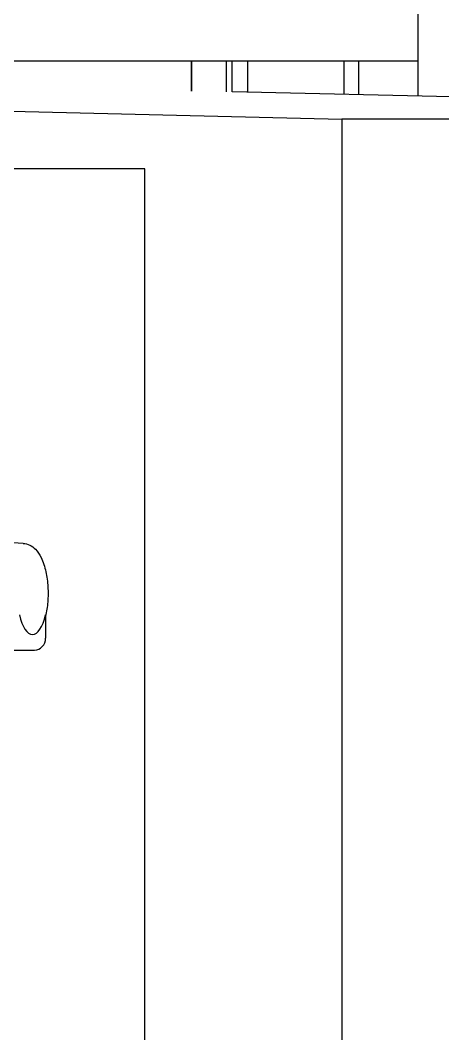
# Model space of a CAD drawing. Header units: millimetres. Extents: x 0 to 118900, y 0 to 84100.
# Drawn here: x 36150 to 36536, y 73670 to 74599 of the extents above; entities that cross this region are included whole.
import ezdxf

# ---------------------------------------------------------------- set-up
doc = ezdxf.new("R2010")
doc.units = ezdxf.units.MM
doc.header["$LTSCALE"] = 100
doc.layers.add('Visible', color=7, linetype='Continuous', lineweight=25)

msp = doc.modelspace()

# ---------------------------------------------------------------- linework, layer by layer
at = {"layer": 'Visible'}
for p, q in [((36513.93, 74529.21), (36513.93, 75251.57)), ((36513.93, 74561.18), (34208.97, 74561.18)), ((36306.56, 74561.18), (36306.56, 74533.81)), ((36306.56, 74533.81), (36306.56, 74561.18)), ((36338.19, 74561.18), (36338.19, 74533.06)), ((36343.69, 74533.09), (36343.69, 74561.18)), ((36357.7, 74561.18), (36357.7, 74532.93)), ((36446.25, 74530.82), (36446.25, 74561.18)), ((36459.33, 74561.18), (36459.33, 74530.51)), ((35378.81, 74533.51), (36444.13, 74508.18)), ((37398.3, 74508.18), (36343.69, 74533.26)), ((36444.13, 74508.18), (36444.13, 72588.18)), ((37398.3, 74508.18), (36444.13, 74508.18)), ((36263.92, 74462.45), (35579.12, 74462.45)), ((36263.92, 72588.18), (36263.92, 74462.45)), ((36152.5, 74119.44), (36074.16, 74123.87)), ((36172.9, 74053.97), (36172.9, 74032.68)), ((36138.74, 74021.68), (36162.71, 74021.68))]:
    msp.add_line(p, q, dxfattribs=at)
for centre, major_axis, ratio, start_param, end_param in [((36160.92, 74073.68), (0, -37.58), 0.37453, 5.26452, 7.301851), ((36162.71, 74032.68), (0, -11), 0.927215, 0, 1.570796)]:
    msp.add_ellipse(centre, major_axis=major_axis, ratio=ratio, start_param=start_param, end_param=end_param, dxfattribs=at)
msp.add_open_spline([(36152.5, 74119.44), (36154.59, 74119.32), (36156.61, 74118.75), (36160.45, 74116.93), (36162.17, 74115.59), (36165.86, 74111.85), (36167.5, 74109.27), (36170.8, 74102.56), (36172.19, 74098.15), (36174.14, 74089.01), (36174.73, 74084.36), (36175.26, 74075.03), (36175.22, 74070.39), (36174.53, 74061.31), (36173.89, 74056.89), (36172.93, 74052.72), (36172.92, 74052.67), (36172.9, 74052.61)], degree=3, knots=[3.162773, 3.162773, 3.162773, 3.162773, 3.317664, 3.317664, 3.503576, 3.503576, 3.793033, 3.793033, 4.196093, 4.196093, 4.56182, 4.56182, 4.91195, 4.91195, 5.263039, 5.263039, 5.267706, 5.267706, 5.267706, 5.267706], dxfattribs=at)

doc.saveas('drawing.dxf')
